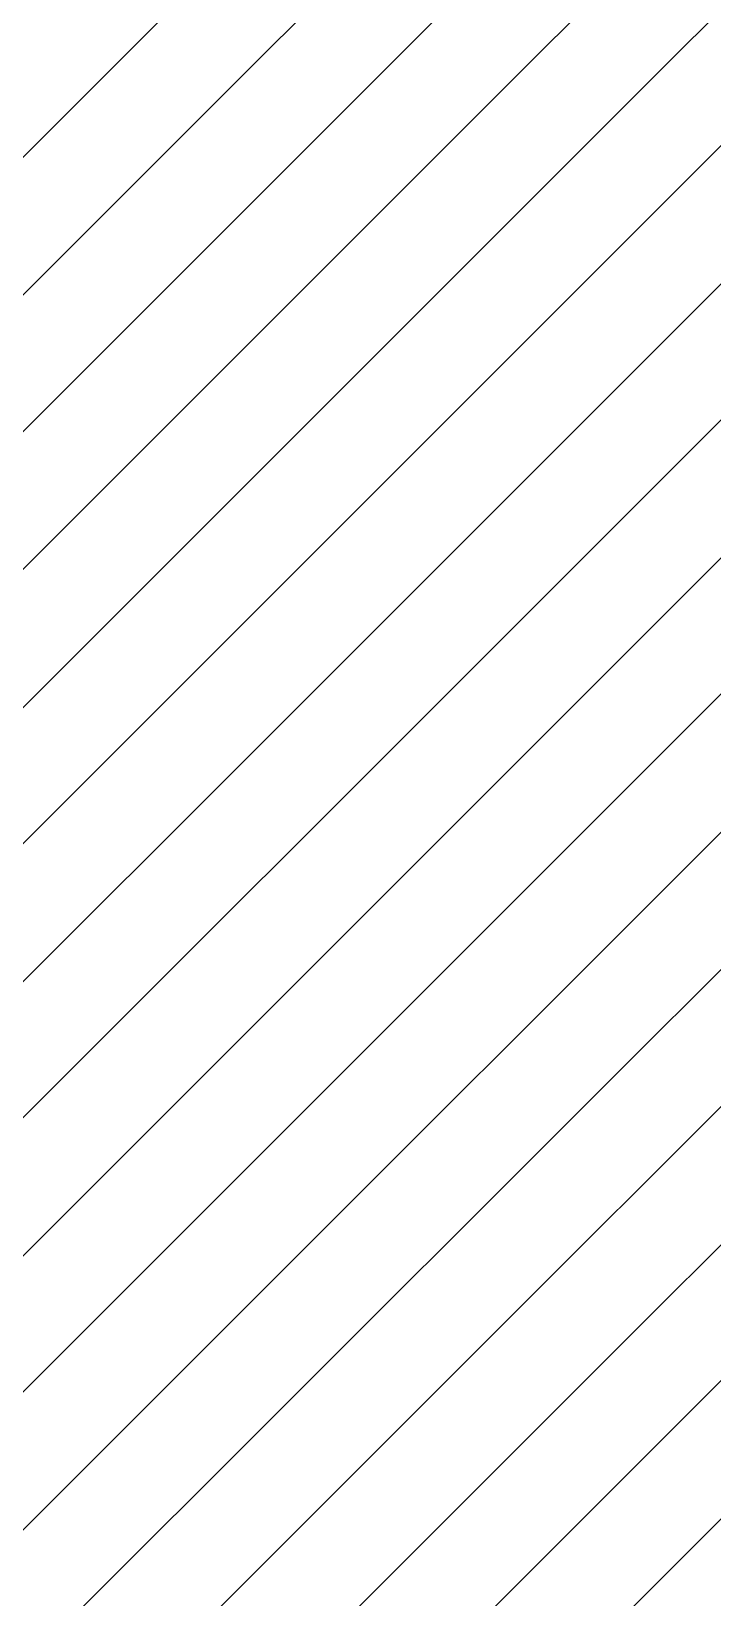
# Model space of a CAD drawing. Header units: millimetres. Extents: x 0 to 420, y 0 to 297.
# Drawn here: x 364.62 to 377.34, y 164.82 to 194.08 of the extents above; entities that cross this region are included whole.
import ezdxf

# ---------------------------------------------------------------- set-up
doc = ezdxf.new("R2010")
doc.units = ezdxf.units.MM
doc.layers.get('0').update_dxf_attribs({"linetype": 'CONTINUOUS'})

msp = doc.modelspace()

# ---------------------------------------------------------------- linework, layer by layer
at = {"color": 0, "true_color": 0x000006}
for points in [[(327.490667, 154.728333), (374.565334, 201.845333)], [(330.030667, 154.728333), (377.147667, 201.845333)], [(332.613, 154.728333), (379.687667, 201.845333)], [(335.153, 154.728333), (382.27, 201.845333)], [(337.735334, 154.728333), (384.852333, 201.845333)], [(340.275334, 154.728333), (387.392333, 201.845333)], [(342.857667, 154.728333), (389.974667, 201.845333)], [(345.397667, 154.728333), (392.514667, 201.845333)], [(347.98, 154.728333), (392.938, 199.686333)], [(350.52, 154.728333), (392.938, 197.146333)], [(353.102334, 154.728333), (392.938, 194.563999)], [(355.642334, 154.728333), (392.938, 191.981666)], [(358.224667, 154.728333), (392.938, 189.441666)], [(360.807, 154.728333), (392.938, 186.859333)], [(363.347, 154.728333), (392.938, 184.319333)], [(365.929334, 154.728333), (392.938, 181.736999)]]:
    msp.add_lwpolyline(points, dxfattribs=at)

doc.saveas('drawing.dxf')
